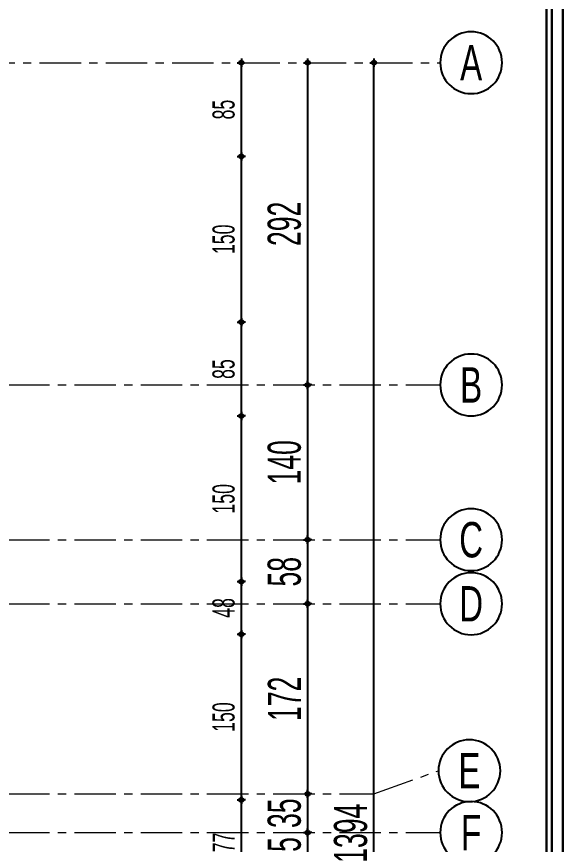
# Model space of a CAD drawing. Extents: x 386248 to 427517, y 4539405 to 4542296.
# Drawn here: x 397891 to 398391, y 4540920 to 4541669 of the extents above; entities that cross this region are included whole.
import ezdxf
from ezdxf.enums import TextEntityAlignment as Align

# ---------------------------------------------------------------- set-up
doc = ezdxf.new("R2010")
doc.units = 0
doc.linetypes.add('CENTER', pattern=[2, 1.25, -0.25, 0.25, -0.25])
doc.linetypes.add('CENTERX2', pattern=[4, 2.5, -0.5, 0.5, -0.5])
for name, color, linetype, lineweight in [('AKS', 251, 'CENTERX2', 20), ('AKS YAZISI', 4, 'Continuous', 25), ('ASIK', 3, 'Continuous', 20), ('DIŞ 2', 167, 'Continuous', 25), ('OLCU10', 2, 'Continuous', 25), ('YAZILAR', 1, 'Continuous', 30), ('ölçü20', 1, 'Continuous', 20)]:
    doc.layers.add(name, color=color, linetype=linetype, lineweight=lineweight)
doc.styles.add('T', font='ISOt.shx', dxfattribs={"width": 0.6})
doc.styles.add('UNIV', font='', dxfattribs={"width": 0.7})
doc.styles.get('UNIV').set_extended_font_data('Comic Sans MS')
doc.dimstyles.new('DOT2', dxfattribs={"dimtxt": 20, "dimasz": 0.7, "dimexe": 5, "dimexo": 5, "dimgap": 6, "dimtad": 1, "dimdec": 0, "dimdsep": 46, "dimtxsty": 'T', "dimblk1": 'SEL2', "dimblk2": 'SEL2', "dimsah": 1, "dimcen": 0, "dimse1": 1, "dimse2": 1, "dimclrd": 256, "dimclre": 256, "dimclrt": 256, "dimadec": 0, "dimazin": 0, "dimtfac": 1, "dimtdec": 0, "dimtix": 1, "dimtmove": 2, "dimatfit": 3, "dimldrblk": 'SEL2', "dimfxl": 1, "dimtolj": 1, "dimtzin": 0, "dimarcsym": 0})

# ---------------------------------------------------------------- blocks, each defined once
blk = doc.blocks.new('AKS-NO')
blk.add_circle((0, 0), 35)
at = {"color": 7, "style": 'UNIV', "width": 0.7}
blk.add_attdef('AKS-NO', text='', height=40, dxfattribs=at).set_placement((0, 0), align=Align.MIDDLE)
blk = doc.blocks.new('SEL2')
at = {"layer": 'OLCU10'}
for p, q in [((5.25, 0), (-5.25, 0)), ((0, 5.25), (0, -3.95))]:
    blk.add_line(p, q, dxfattribs=at)
blk.add_circle((0, 0), 2.75, dxfattribs=at)
blk = doc.blocks.new('*D2455')
at = {"layer": 'Defpoints', "color": 0}
for p in [(398214.78, 4541627.38), (398214.78, 4541627.38), (398274.78, 4540232.88)]:
    blk.add_point(p, dxfattribs=at)
at = {"layer": 'DIŞ 2', "lineweight": -2}
blk.add_line((398214.78, 4540233.58), (398214.78, 4541626.68), dxfattribs=at)
at = {"layer": 'DIŞ 2', "linetype": 'ByBlock', "lineweight": -2, "xscale": 0.7, "yscale": 0.7, "zscale": 0.7}
for p, rotation in [((398214.78, 4541627.38), 90), ((398214.78, 4540232.88), 270)]:
    blk.add_blockref('SEL2', p, dxfattribs=dict(at, rotation=rotation))
at = {"layer": 'DIŞ 2', "insert": (398193.78, 4540930.13), "char_height": 30, "attachment_point": 5, "rotation": 90, "style": 'T'}
blk.add_mtext('\\A1;1394', dxfattribs=at)
blk = doc.blocks.new('*D2456')
at = {"layer": 'ASIK', "lineweight": -2}
blk.add_line((398154.78, 4541626.68), (398154.78, 4541336.46), dxfattribs=at)
at = {"layer": 'Defpoints', "color": 0}
for p in [(398174.78, 4541627.38), (398154.78, 4541335.76), (398174.78, 4541335.76)]:
    blk.add_point(p, dxfattribs=at)
at = {"layer": 'ASIK', "linetype": 'ByBlock', "lineweight": -2, "xscale": 0.7, "yscale": 0.7, "zscale": 0.7}
for p, rotation in [((398154.78, 4541627.38), 90), ((398154.78, 4541335.76), 270)]:
    blk.add_blockref('SEL2', p, dxfattribs=dict(at, rotation=rotation))
at = {"layer": 'ASIK', "insert": (398133.78, 4541481.57), "char_height": 30, "attachment_point": 5, "rotation": 90, "style": 'T'}
blk.add_mtext('\\A1;292', dxfattribs=at)
blk = doc.blocks.new('*D2457')
at = {"layer": 'ASIK', "lineweight": -2}
blk.add_line((398154.78, 4541335.06), (398154.78, 4541196.46), dxfattribs=at)
at = {"layer": 'Defpoints', "color": 0}
for p in [(398174.78, 4541335.76), (398154.78, 4541195.76), (398174.78, 4541195.76)]:
    blk.add_point(p, dxfattribs=at)
at = {"layer": 'ASIK', "linetype": 'ByBlock', "lineweight": -2, "xscale": 0.7, "yscale": 0.7, "zscale": 0.7}
for p, rotation in [((398154.78, 4541335.76), 90), ((398154.78, 4541195.76), 270)]:
    blk.add_blockref('SEL2', p, dxfattribs=dict(at, rotation=rotation))
at = {"layer": 'ASIK', "insert": (398133.78, 4541265.76), "char_height": 30, "attachment_point": 5, "rotation": 90, "style": 'T'}
blk.add_mtext('\\A1;140', dxfattribs=at)
blk = doc.blocks.new('*D2458')
at = {"layer": 'ASIK', "lineweight": -2}
blk.add_line((398154.78, 4541195.06), (398154.78, 4541138.46), dxfattribs=at)
at = {"layer": 'Defpoints', "color": 0}
for p in [(398174.78, 4541195.76), (398154.78, 4541137.76), (398174.78, 4541137.76)]:
    blk.add_point(p, dxfattribs=at)
at = {"layer": 'ASIK', "linetype": 'ByBlock', "lineweight": -2, "xscale": 0.7, "yscale": 0.7, "zscale": 0.7}
for p, rotation in [((398154.78, 4541195.76), 90), ((398154.78, 4541137.76), 270)]:
    blk.add_blockref('SEL2', p, dxfattribs=dict(at, rotation=rotation))
at = {"layer": 'ASIK', "insert": (398133.78, 4541166.76), "char_height": 30, "attachment_point": 5, "rotation": 90, "style": 'T'}
blk.add_mtext('\\A1;58', dxfattribs=at)
blk = doc.blocks.new('*D2459')
at = {"layer": 'ASIK', "lineweight": -2}
blk.add_line((398154.78, 4541137.06), (398154.78, 4540966.46), dxfattribs=at)
at = {"layer": 'Defpoints', "color": 0}
for p in [(398174.78, 4541137.76), (398114.78, 4540965.76), (398154.78, 4540965.76)]:
    blk.add_point(p, dxfattribs=at)
at = {"layer": 'ASIK', "linetype": 'ByBlock', "lineweight": -2, "xscale": 0.7, "yscale": 0.7, "zscale": 0.7}
for p, rotation in [((398154.78, 4541137.76), 90), ((398154.78, 4540965.76), 270)]:
    blk.add_blockref('SEL2', p, dxfattribs=dict(at, rotation=rotation))
at = {"layer": 'ASIK', "insert": (398133.78, 4541051.76), "char_height": 30, "attachment_point": 5, "rotation": 90, "style": 'T'}
blk.add_mtext('\\A1;172', dxfattribs=at)
blk = doc.blocks.new('*D2460')
at = {"layer": 'ASIK', "lineweight": -2}
for p, q in [((398154.78, 4540966.46), (398154.78, 4540967.16)), ((398154.78, 4540965.76), (398154.78, 4540930.76)), ((398154.78, 4540930.06), (398154.78, 4540929.36))]:
    blk.add_line(p, q, dxfattribs=at)
at = {"layer": 'Defpoints', "color": 0}
for p in [(398114.78, 4540965.76), (398114.78, 4540930.76), (398154.78, 4540930.76)]:
    blk.add_point(p, dxfattribs=at)
at = {"layer": 'ASIK', "linetype": 'ByBlock', "lineweight": -2, "xscale": 0.7, "yscale": 0.7, "zscale": 0.7}
for p, rotation in [((398154.78, 4540965.76), 270), ((398154.78, 4540930.76), 90)]:
    blk.add_blockref('SEL2', p, dxfattribs=dict(at, rotation=rotation))
at = {"layer": 'ASIK', "insert": (398133.78, 4540948.26), "char_height": 30, "attachment_point": 5, "rotation": 90, "style": 'T'}
blk.add_mtext('\\A1;35', dxfattribs=at)
blk = doc.blocks.new('*D2461')
at = {"layer": 'ASIK', "lineweight": -2}
for p, q in [((398154.78, 4540931.46), (398154.78, 4540932.16)), ((398154.78, 4540930.76), (398154.78, 4540895.76)), ((398154.78, 4540895.06), (398154.78, 4540894.36))]:
    blk.add_line(p, q, dxfattribs=at)
at = {"layer": 'Defpoints', "color": 0}
for p in [(398114.78, 4540930.76), (398130.75, 4540895.76), (398154.78, 4540895.76)]:
    blk.add_point(p, dxfattribs=at)
at = {"layer": 'ASIK', "linetype": 'ByBlock', "lineweight": -2, "xscale": 0.7, "yscale": 0.7, "zscale": 0.7}
for p, rotation in [((398154.78, 4540930.76), 270), ((398154.78, 4540895.76), 90)]:
    blk.add_blockref('SEL2', p, dxfattribs=dict(at, rotation=rotation))
at = {"layer": 'ASIK', "insert": (398133.78, 4540913.26), "char_height": 30, "attachment_point": 5, "rotation": 90, "style": 'T'}
blk.add_mtext('\\A1;35', dxfattribs=at)
blk = doc.blocks.new('*D2475')
at = {"layer": 'Defpoints', "color": 0}
for p in [(397864.18, 4540960.29), (398094.78, 4540960.29), (397866.72, 4540883.21)]:
    blk.add_point(p, dxfattribs=at)
at = {"layer": 'ölçü20', "lineweight": -2}
blk.add_line((398094.78, 4540883.91), (398094.78, 4540959.59), dxfattribs=at)
at = {"layer": 'ölçü20', "linetype": 'ByBlock', "lineweight": -2, "xscale": 0.7, "yscale": 0.7, "zscale": 0.7}
for p, rotation in [((398094.78, 4540960.29), 90), ((398094.78, 4540883.21), 270)]:
    blk.add_blockref('SEL2', p, dxfattribs=dict(at, rotation=rotation))
at = {"layer": 'ölçü20', "insert": (398078.78, 4540921.75), "char_height": 20, "attachment_point": 5, "rotation": 90, "style": 'T'}
blk.add_mtext('\\A1;77', dxfattribs=at)
blk = doc.blocks.new('*D2476')
at = {"layer": 'Defpoints', "color": 0}
for p in [(397859.24, 4541110.21), (398094.78, 4541110.21), (397864.18, 4540960.29)]:
    blk.add_point(p, dxfattribs=at)
at = {"layer": 'ölçü20', "lineweight": -2}
blk.add_line((398094.78, 4540960.99), (398094.78, 4541109.51), dxfattribs=at)
at = {"layer": 'ölçü20', "linetype": 'ByBlock', "lineweight": -2, "xscale": 0.7, "yscale": 0.7, "zscale": 0.7}
for p, rotation in [((398094.78, 4541110.21), 90), ((398094.78, 4540960.29), 270)]:
    blk.add_blockref('SEL2', p, dxfattribs=dict(at, rotation=rotation))
at = {"layer": 'ölçü20', "insert": (398078.78, 4541035.25), "char_height": 20, "attachment_point": 5, "rotation": 90, "style": 'T'}
blk.add_mtext('\\A1;150', dxfattribs=at)
blk = doc.blocks.new('*D2477')
at = {"layer": 'Defpoints', "color": 0}
for p in [(397857.68, 4541157.79), (398094.78, 4541157.79), (397859.24, 4541110.21)]:
    blk.add_point(p, dxfattribs=at)
at = {"layer": 'ölçü20', "lineweight": -2}
blk.add_line((398094.78, 4541110.91), (398094.78, 4541157.09), dxfattribs=at)
at = {"layer": 'ölçü20', "linetype": 'ByBlock', "lineweight": -2, "xscale": 0.7, "yscale": 0.7, "zscale": 0.7}
for p, rotation in [((398094.78, 4541157.79), 90), ((398094.78, 4541110.21), 270)]:
    blk.add_blockref('SEL2', p, dxfattribs=dict(at, rotation=rotation))
at = {"layer": 'ölçü20', "insert": (398078.78, 4541134), "char_height": 20, "attachment_point": 5, "rotation": 90, "style": 'T'}
blk.add_mtext('\\A1;48', dxfattribs=at)
blk = doc.blocks.new('*D2478')
at = {"layer": 'Defpoints', "color": 0}
for p in [(397852.74, 4541307.71), (398094.78, 4541307.71), (397857.68, 4541157.79)]:
    blk.add_point(p, dxfattribs=at)
at = {"layer": 'ölçü20', "lineweight": -2}
blk.add_line((398094.78, 4541158.49), (398094.78, 4541307.01), dxfattribs=at)
at = {"layer": 'ölçü20', "linetype": 'ByBlock', "lineweight": -2, "xscale": 0.7, "yscale": 0.7, "zscale": 0.7}
for p, rotation in [((398094.78, 4541307.71), 90), ((398094.78, 4541157.79), 270)]:
    blk.add_blockref('SEL2', p, dxfattribs=dict(at, rotation=rotation))
at = {"layer": 'ölçü20', "insert": (398078.78, 4541232.75), "char_height": 20, "attachment_point": 5, "rotation": 90, "style": 'T'}
blk.add_mtext('\\A1;150', dxfattribs=at)
blk = doc.blocks.new('*D2480')
at = {"layer": 'Defpoints', "color": 0}
for p in [(397849.94, 4541392.6), (398094.78, 4541392.6), (397852.74, 4541307.71)]:
    blk.add_point(p, dxfattribs=at)
at = {"layer": 'ölçü20', "lineweight": -2}
blk.add_line((398094.78, 4541308.41), (398094.78, 4541391.9), dxfattribs=at)
at = {"layer": 'ölçü20', "linetype": 'ByBlock', "lineweight": -2, "xscale": 0.7, "yscale": 0.7, "zscale": 0.7}
for p, rotation in [((398094.78, 4541392.6), 90), ((398094.78, 4541307.71), 270)]:
    blk.add_blockref('SEL2', p, dxfattribs=dict(at, rotation=rotation))
at = {"layer": 'ölçü20', "insert": (398078.78, 4541350.15), "char_height": 20, "attachment_point": 5, "rotation": 90, "style": 'T'}
blk.add_mtext('\\A1;85', dxfattribs=at)
blk = doc.blocks.new('*D2482')
at = {"layer": 'Defpoints', "color": 0}
for p in [(397845.01, 4541542.52), (398094.78, 4541542.52), (397849.94, 4541392.6)]:
    blk.add_point(p, dxfattribs=at)
at = {"layer": 'ölçü20', "lineweight": -2}
blk.add_line((398094.78, 4541393.3), (398094.78, 4541541.82), dxfattribs=at)
at = {"layer": 'ölçü20', "linetype": 'ByBlock', "lineweight": -2, "xscale": 0.7, "yscale": 0.7, "zscale": 0.7}
for p, rotation in [((398094.78, 4541542.52), 90), ((398094.78, 4541392.6), 270)]:
    blk.add_blockref('SEL2', p, dxfattribs=dict(at, rotation=rotation))
at = {"layer": 'ölçü20', "insert": (398078.78, 4541467.56), "char_height": 20, "attachment_point": 5, "rotation": 90, "style": 'T'}
blk.add_mtext('\\A1;150', dxfattribs=at)
blk = doc.blocks.new('*D2483')
at = {"layer": 'Defpoints', "color": 0}
for p in [(398046.58, 4541627.38), (398094.78, 4541627.38), (397845.01, 4541542.52)]:
    blk.add_point(p, dxfattribs=at)
at = {"layer": 'ölçü20', "lineweight": -2}
blk.add_line((398094.78, 4541543.22), (398094.78, 4541626.68), dxfattribs=at)
at = {"layer": 'ölçü20', "linetype": 'ByBlock', "lineweight": -2, "xscale": 0.7, "yscale": 0.7, "zscale": 0.7}
for p, rotation in [((398094.78, 4541627.38), 90), ((398094.78, 4541542.52), 270)]:
    blk.add_blockref('SEL2', p, dxfattribs=dict(at, rotation=rotation))
at = {"layer": 'ölçü20', "insert": (398078.78, 4541584.95), "char_height": 20, "attachment_point": 5, "rotation": 90, "style": 'T'}
blk.add_mtext('\\A1;85', dxfattribs=at)

msp = doc.modelspace()

# ---------------------------------------------------------------- linework, layer by layer
at = {"layer": 'AKS', "linetype": 'CENTER', "ltscale": 30}
for p, q in [((395963.648, 4541335.762), (398274.777, 4541335.762)), ((395963.648, 4541195.762), (398274.777, 4541195.762)), ((395963.648, 4541137.762), (398274.777, 4541137.762)), ((395963.648, 4540930.762), (398274.777, 4540930.762))]:
    msp.add_line(p, q, dxfattribs=at)
for points in [[(397732.154, 4541627.375), (398274.777, 4541627.375)], [(395962.101, 4540986.72), (396023.648, 4540965.762), (398214.777, 4540965.762), (398273.231, 4540986.72)]]:
    msp.add_lwpolyline(points, dxfattribs=at)
at = {"layer": 'YAZILAR', "color": 133, "ltscale": 5}
for points in [[(395846.649, 4542295.7), (398385.858, 4542295.7), (398385.858, 4539405.231), (395846.649, 4539405.231)], [(398385.858, 4542295.7), (400925.067, 4542295.7), (400925.067, 4539405.231), (398385.858, 4539405.231)], [(395856.649, 4542285.7), (398375.858, 4542285.7), (398375.858, 4539415.231), (395856.649, 4539415.231)], [(395861.649, 4542280.7), (398370.858, 4542280.7), (398370.858, 4539420.231), (395861.649, 4539420.231)]]:
    msp.add_lwpolyline(points, close=True, dxfattribs=at)

# ---------------------------------------------------------------- block references
at = {"layer": 'AKS YAZISI'}
ref = msp.add_blockref('AKS-NO', (398302.777, 4541627.375), dxfattribs=dict(at, xscale=-0.8000000000029103, yscale=0.8000000000029103, zscale=0.8, rotation=180.0000000005319))
ref.add_attrib('AKS-NO', 'A', dxfattribs={"layer": '0', "color": 7, "height": 32, "style": 'UNIV', "width": 0.7}).set_placement((398302.777, 4541627.375), align=Align.MIDDLE)
ref = msp.add_blockref('AKS-NO', (398302.777, 4541335.762), dxfattribs=dict(at, xscale=-0.8000000000029103, yscale=0.8000000000029103, zscale=0.8, rotation=180.0000000005319))
ref.add_attrib('AKS-NO', 'B', dxfattribs={"layer": '0', "color": 7, "height": 32, "style": 'UNIV', "width": 0.7}).set_placement((398302.777, 4541335.762), align=Align.MIDDLE)
ref = msp.add_blockref('AKS-NO', (398302.777, 4541195.762), dxfattribs=dict(at, xscale=-0.8000000000029103, yscale=0.8000000000029103, zscale=0.8, rotation=180.0000000005319))
ref.add_attrib('AKS-NO', 'C', dxfattribs={"layer": '0', "color": 7, "height": 32, "style": 'UNIV', "width": 0.7}).set_placement((398302.777, 4541195.762), align=Align.MIDDLE)
ref = msp.add_blockref('AKS-NO', (398302.777, 4541137.762), dxfattribs=dict(at, xscale=-0.8000000000029103, yscale=0.8000000000029103, zscale=0.8, rotation=180.0000000005319))
ref.add_attrib('AKS-NO', 'D', dxfattribs={"layer": '0', "color": 7, "height": 32, "style": 'UNIV', "width": 0.7}).set_placement((398302.777, 4541137.762), align=Align.MIDDLE)
ref = msp.add_blockref('AKS-NO', (398301.231, 4540986.72), dxfattribs=dict(at, xscale=-0.8000000000029103, yscale=0.8000000000029103, zscale=0.8, rotation=180.0000000005319))
ref.add_attrib('AKS-NO', 'E', dxfattribs={"layer": '0', "color": 7, "height": 32, "style": 'UNIV', "width": 0.7}).set_placement((398301.231, 4540986.72), align=Align.MIDDLE)
ref = msp.add_blockref('AKS-NO', (398302.777, 4540930.762), dxfattribs=dict(at, xscale=-0.8000000000029103, yscale=0.8000000000029103, zscale=0.8, rotation=180.0000000005319))
ref.add_attrib('AKS-NO', 'F', dxfattribs={"layer": '0', "color": 7, "height": 32, "style": 'UNIV', "width": 0.7}).set_placement((398302.777, 4540930.762), align=Align.MIDDLE)

# ---------------------------------------------------------------- dimensions: what is measured, and where the dimension line sits
at = {"layer": 'ASIK'}
for base, p1, p2, picture, middle in [((398154.777, 4541335.762), (398174.777, 4541627.375), (398174.777, 4541335.762), '*D2456', (398133.777, 4541481.569)), ((398154.777, 4541195.762), (398174.777, 4541335.762), (398174.777, 4541195.762), '*D2457', (398133.777, 4541265.762)), ((398154.777, 4541137.762), (398174.777, 4541195.762), (398174.777, 4541137.762), '*D2458', (398133.777, 4541166.762)), ((398154.777, 4540965.762), (398174.777, 4541137.762), (398114.777, 4540965.762), '*D2459', (398133.777, 4541051.762)), ((398154.777, 4540930.762), (398114.777, 4540965.762), (398114.777, 4540930.762), '*D2460', (398133.777, 4540948.262)), ((398154.777, 4540895.762), (398114.777, 4540930.762), (398130.751, 4540895.762), '*D2461', (398133.777, 4540913.262))]:
    dim = msp.add_linear_dim(base=base, p1=p1, p2=p2, angle=90, dimstyle='DOT2', override={"dimtxt": 30, "dimtxsty": 'T', "dimldrblk": 'SEL2'}, dxfattribs=at)
    dim.commit()
    dim.dimension.update_dxf_attribs({"geometry": picture, "text_midpoint": middle})
at = {"layer": 'DIŞ 2'}
dim = msp.add_linear_dim(base=(398214.777, 4541627.375), p1=(398274.777, 4540232.881), p2=(398214.777, 4541627.375), angle=90, dimstyle='DOT2', override={"dimtxt": 30, "dimtxsty": 'T', "dimldrblk": 'SEL2'}, dxfattribs=at)
dim.commit()
dim.dimension.update_dxf_attribs({"geometry": '*D2455', "text_midpoint": (398193.777, 4540930.128)})
at = {"layer": 'ölçü20'}
for base, p1, p2, picture, middle in [((398094.777, 4541627.375), (397845.008, 4541542.516), (398046.58, 4541627.375), '*D2483', (398078.777, 4541584.946)), ((398094.777, 4541542.516), (397849.944, 4541392.597), (397845.008, 4541542.516), '*D2482', (398078.777, 4541467.556)), ((398094.777, 4541392.597), (397852.739, 4541307.709), (397849.944, 4541392.597), '*D2480', (398078.777, 4541350.153)), ((398094.777, 4541307.709), (397857.676, 4541157.79), (397852.739, 4541307.709), '*D2478', (398078.777, 4541232.75)), ((398094.777, 4541157.79), (397859.242, 4541110.209), (397857.676, 4541157.79), '*D2477', (398078.777, 4541134)), ((398094.777, 4541110.209), (397864.179, 4540960.29), (397859.242, 4541110.209), '*D2476', (398078.777, 4541035.25)), ((398094.777, 4540960.29), (397866.717, 4540883.209), (397864.179, 4540960.29), '*D2475', (398078.777, 4540921.75))]:
    dim = msp.add_linear_dim(base=base, p1=p1, p2=p2, angle=90, dimstyle='DOT2', dxfattribs=at)
    dim.commit()
    dim.dimension.update_dxf_attribs({"geometry": picture, "text_midpoint": middle})

doc.saveas('drawing.dxf')
